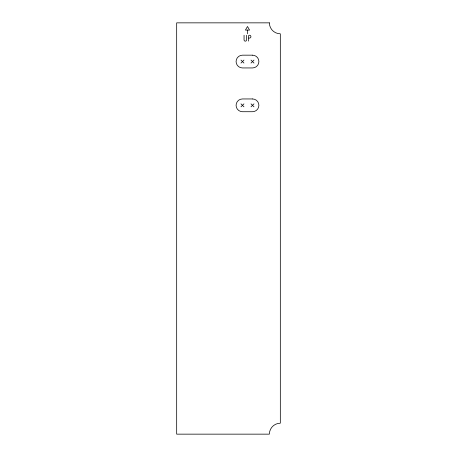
<?xml version="1.0" encoding="UTF-8"?>
<svg xmlns="http://www.w3.org/2000/svg" width="457" height="457" viewBox="0 0 457 457"><rect width="100%" height="100%" fill="white"/><g stroke="black" fill="none" stroke-linecap="round" stroke-linejoin="round"><path stroke-width="0.69" d="M240.999 63.032L243.947 60.084M251.03 63.032L253.978 60.084M240.999 106.812L243.947 103.865M251.03 106.812L253.978 103.865M247.346 30.076L245.42 30.076L247.488 26.5L249.556 30.076L247.488 30.076L247.488 33.795M248.757 38.068L249.511 38.068A1.405 1.405 0 0 0 250.916 36.663A1.405 1.405 0 0 0 249.511 35.252L249.293 35.252A0.685 0.685 0 0 0 248.614 35.937L248.614 41.09M251.03 60.084L253.978 63.032M240.999 60.084L243.947 63.032M251.03 103.865L253.978 106.812M240.999 103.865L243.947 106.812M246.586 35.252L246.586 39.89A1.262 1.262 0 0 1 245.323 41.153A1.262 1.262 0 0 1 244.061 39.89L244.061 35.252M269.379 22.85L176.676 22.85L176.676 434.15L269.379 434.15A10.945 10.945 0 0 1 280.324 423.205L280.324 33.795A10.945 10.945 0 0 1 269.379 22.85M252.504 55.171L242.473 55.171A6.387 6.387 0 0 0 236.086 61.558A6.387 6.387 0 0 0 242.473 67.944L252.504 67.944A6.387 6.387 0 0 0 258.891 61.558A6.387 6.387 0 0 0 252.504 55.171M252.504 98.952L242.473 98.952A6.387 6.387 0 0 0 236.086 105.339A6.387 6.387 0 0 0 242.473 111.719L252.504 111.719A6.387 6.387 0 0 0 258.891 105.339A6.387 6.387 0 0 0 252.504 98.952"/></g></svg>
